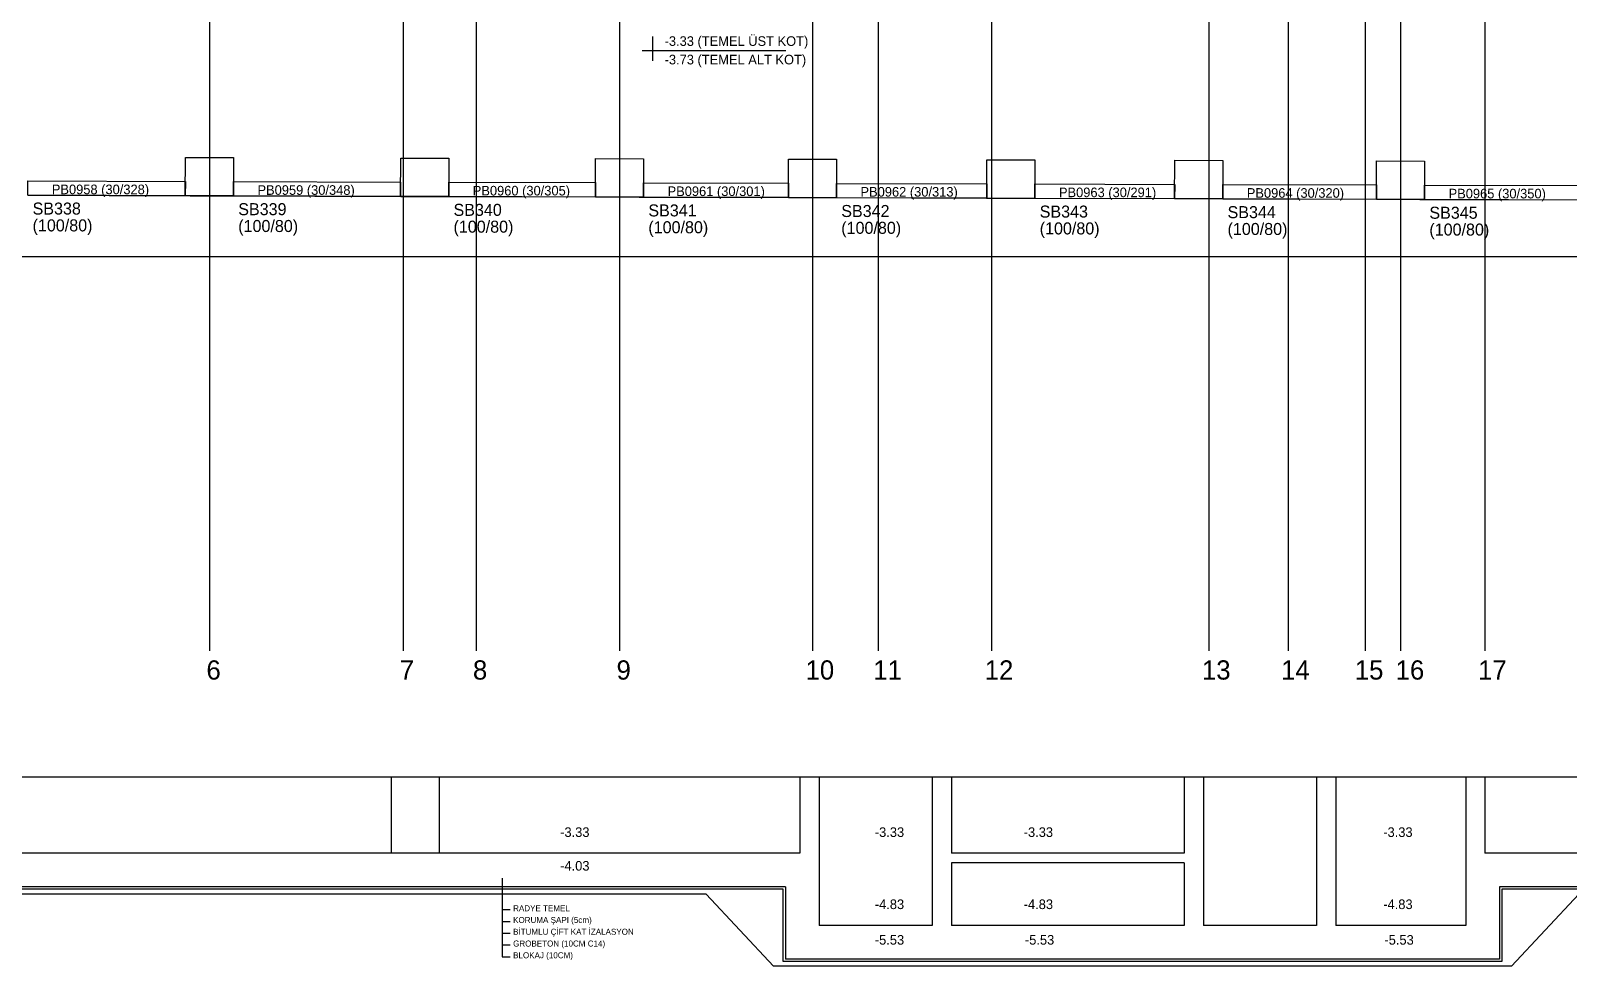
# Model space of a CAD drawing. Header units: millimetres. Extents: x -828963 to -808647, y -75278 to -66695.
# Drawn here: x -826004 to -822808, y -75084 to -73139 of the extents above; entities that cross this region are included whole.
import ezdxf

# ---------------------------------------------------------------- set-up
doc = ezdxf.new("R2010")
doc.units = ezdxf.units.MM
for name, color, linetype in [('KM Aks', 7, 'Continuous'), ('KM Grobeton', 7, 'Continuous'), ('KM Kesik', 7, 'Continuous'), ('KM Kesit', 7, 'Continuous'), ('KM Kolon', 7, 'Continuous'), ('KM Kolon Markası', 7, 'Continuous'), ('KM Perde', 7, 'Continuous'), ('KM Perde Markası', 7, 'Continuous'), ('KM Temel Alt Bilgi Yazısı', 7, 'Continuous'), ('KM Temel Kot Plan', 7, 'Continuous'), ('VM Aks Markası', 7, 'Continuous'), ('VM Kesit görünüş', 7, 'Continuous'), ('VM Kot kesit', 7, 'Continuous')]:
    doc.layers.add(name, color=color, linetype=linetype)

msp = doc.modelspace()

# ---------------------------------------------------------------- linework, layer by layer
at = {"layer": 'KM Aks'}
for p, q in [((-825633, -67119.7), (-825633, -74428.2)), ((-825230.5, -67119.7), (-825230.5, -74428.2)), ((-825078.5, -67119.7), (-825078.5, -74428.2)), ((-824780.5, -67119.7), (-824780.5, -74428.2)), ((-824379.5, -67119.7), (-824379.5, -74428.2)), ((-824243, -67119.7), (-824243, -74428.2)), ((-824007, -67119.7), (-824007, -74428.2)), ((-823555.5, -67119.7), (-823555.5, -74428.2)), ((-823390.5, -67119.7), (-823390.5, -74428.2)), ((-823230.5, -67119.7), (-823230.5, -74428.2)), ((-823157, -67119.7), (-823157, -74428.2)), ((-822981.5, -67119.7), (-822981.5, -74428.2)), ((-828907.2, -73608.2), (-811244.4, -73608.2))]:
    msp.add_line(p, q, dxfattribs=at)
msp.add_lwpolyline([(-826010.3, -73480.9), (-825673, -73481.9), (-825593, -73482.1), (-825235.3, -73483.2), (-825135.3, -73483.5), (-825135.3, -73483.5), (-824820, -73484.4), (-824740, -73484.6), (-824740, -73484.6), (-824429.3, -73485.6), (-824329.3, -73485.8), (-824018, -73486.8), (-823938, -73487), (-823626.3, -73487.9), (-823526.3, -73488.2), (-823197, -73489.2), (-823117, -73489.4), (-823117, -73489.4), (-822757.3, -73490.5)], dxfattribs=at)
at = {"layer": 'KM Grobeton'}
for points in [[(-811745.5, -74894.4), (-813845.4, -74894.4), (-813875.4, -74924.4), (-816033.5, -74924.4), (-816033.5, -75074.4), (-816728.5, -75074.4), (-816728.5, -75074.4), (-817142.5, -75074.4), (-817142.5, -75074.4), (-817527.5, -75074.4), (-817527.5, -74924.4), (-822946.5, -74924.4), (-822946.5, -75074.4), (-823641.5, -75074.4), (-823641.5, -75074.4), (-824055.5, -75074.4), (-824055.5, -75074.4), (-824440.5, -75074.4), (-824440.5, -74924.4), (-827132.6, -74924.4), (-827162.6, -74894.4), (-828405.5, -74894.4)], [(-811745.5, -74904.4), (-813841.3, -74904.4), (-813841.3, -74934.4), (-815873.5, -74934.4), (-816013.5, -75084.4), (-816728.5, -75084.4), (-817142.5, -75084.4), (-817547.5, -75084.4), (-817687.5, -74934.4), (-822786.5, -74934.4), (-822926.5, -75084.4), (-823641.5, -75084.4), (-824055.5, -75084.4), (-824460.5, -75084.4), (-824600.5, -74934.4), (-827166.7, -74934.4), (-827166.7, -74904.4), (-828405.5, -74904.4)]]:
    msp.add_lwpolyline(points, dxfattribs=at)
at = {"layer": 'KM Kesik'}
msp.add_line((-811745.5, -74691.4), (-828405.5, -74691.4), dxfattribs=at)
at = {"layer": 'KM Kesit'}
for p, q in [((-824405.5, -74691.4), (-824405.5, -74849.4)), ((-824365.5, -74691.4), (-824365.5, -74999.4)), ((-824130.5, -74691.4), (-824130.5, -74999.4)), ((-824090.5, -74691.4), (-824090.5, -74849.4)), ((-823606.5, -74691.4), (-823606.5, -74849.4)), ((-823566.5, -74691.4), (-823566.5, -74999.4)), ((-823331.5, -74691.4), (-823331.5, -74999.4)), ((-823291.5, -74691.4), (-823291.5, -74999.4)), ((-823021.5, -74691.4), (-823021.5, -74999.4)), ((-822981.5, -74691.4), (-822981.5, -74849.4)), ((-824405.5, -74849.4), (-828405.5, -74849.4)), ((-823606.5, -74849.4), (-824090.5, -74849.4)), ((-817492.5, -74849.4), (-822981.5, -74849.4)), ((-824090.5, -74869.4), (-824090.5, -74999.4)), ((-823606.5, -74869.4), (-824090.5, -74869.4)), ((-823606.5, -74869.4), (-823606.5, -74999.4)), ((-824435.5, -74919.4), (-827130.5, -74919.4)), ((-824435.5, -74919.4), (-824435.5, -75069.4)), ((-822951.5, -74919.4), (-822951.5, -75069.4)), ((-817522.5, -74919.4), (-822951.5, -74919.4)), ((-824130.5, -74999.4), (-824365.5, -74999.4)), ((-823606.5, -74999.4), (-824090.5, -74999.4)), ((-823331.5, -74999.4), (-823566.5, -74999.4)), ((-823021.5, -74999.4), (-823291.5, -74999.4)), ((-822951.5, -75069.4), (-824435.5, -75069.4))]:
    msp.add_line(p, q, dxfattribs=at)
at = {"layer": 'KM Kolon'}
for points in [[(-825682.9, -73402), (-825582.9, -73402.3), (-825583.1, -73482.3), (-825683.1, -73482)], [(-825235.4, -73403.4), (-825135.4, -73403.7), (-825135.6, -73483.7), (-825235.6, -73483.4)], [(-824830.4, -73404.6), (-824730.4, -73404.9), (-824730.6, -73484.9), (-824830.6, -73484.6)], [(-824429.4, -73405.8), (-824329.4, -73406.1), (-824329.6, -73486.1), (-824429.6, -73485.8)], [(-824016.9, -73407), (-823916.9, -73407.3), (-823917.1, -73487.3), (-824017.1, -73487)], [(-823626.4, -73408.2), (-823526.4, -73408.5), (-823526.6, -73488.5), (-823626.6, -73488.2)], [(-823206.9, -73409.4), (-823106.9, -73409.7), (-823107.1, -73489.7), (-823207.1, -73489.4)]]:
    msp.add_lwpolyline(points, close=True, dxfattribs=at)
at = {"layer": 'KM Perde'}
for points in [[(-826010.6, -73451), (-825683, -73452), (-825683.1, -73482), (-826010.6, -73481)], [(-825583, -73452.3), (-825235.5, -73453.4), (-825235.6, -73483.4), (-825583.1, -73482.3)], [(-825135.5, -73453.7), (-824830.5, -73454.6), (-824830.6, -73484.6), (-825135.6, -73483.7)], [(-824730.5, -73454.9), (-824429.5, -73455.8), (-824429.6, -73485.8), (-824730.6, -73484.9)], [(-824329.5, -73456.1), (-824017, -73457), (-824017.1, -73487), (-824329.6, -73486.1)], [(-823917, -73457.3), (-823626.5, -73458.2), (-823626.6, -73488.2), (-823917.1, -73487.3)], [(-823526.5, -73458.5), (-823207, -73459.4), (-823207.1, -73489.4), (-823526.6, -73488.5)], [(-823107, -73459.7), (-822757.5, -73460.8), (-822757.6, -73490.8), (-823107.1, -73489.7)]]:
    msp.add_lwpolyline(points, close=True, dxfattribs=at)
at = {"layer": 'KM Temel Alt Bilgi Yazısı'}
for p, q in [((-825024.4, -74966.6), (-825008, -74966.6)), ((-825024.4, -74991.1), (-825008, -74991.1)), ((-825024.4, -75015.5), (-825008, -75015.5)), ((-825024.4, -75040), (-825008, -75040))]:
    msp.add_line(p, q, dxfattribs=at)
msp.add_lwpolyline([(-825024.4, -74901.2), (-825024.4, -75064.5), (-825008, -75064.5)], dxfattribs=at)
at = {"layer": 'KM Temel Kot Plan'}
for p, q in [((-824712, -73150.6), (-824712, -73201.5)), ((-824733.4, -73180.1), (-824434.5, -73180.1))]:
    msp.add_line(p, q, dxfattribs=at)
at = {"layer": 'VM Kesit görünüş'}
for p, q in [((-825255.5, -74691.4), (-825255.5, -74849.4)), ((-825155.5, -74691.4), (-825155.5, -74849.4))]:
    msp.add_line(p, q, dxfattribs=at)

# ---------------------------------------------------------------- texts
at = {"layer": 'KM Kolon Markası'}
for s, p in [('SB338', (-826000.6, -73521)), ('SB339', (-825573.1, -73522.3)), ('SB340', (-825125.6, -73523.7)), ('SB341', (-824720.6, -73524.9)), ('SB342', (-824319.6, -73526.1)), ('SB343', (-823907.1, -73527.3)), ('SB344', (-823516.6, -73528.5)), ('SB345', (-823097.1, -73529.7)), ('(100/80)', (-826000.6, -73556)), ('(100/80)', (-825573.1, -73557.3)), ('(100/80)', (-825125.6, -73558.7)), ('(100/80)', (-824720.6, -73559.9)), ('(100/80)', (-824319.6, -73561.1)), ('(100/80)', (-823907.1, -73562.3)), ('(100/80)', (-823516.6, -73563.5)), ('(100/80)', (-823097.1, -73564.7))]:
    msp.add_text(s, height=25, dxfattribs=at).set_placement(p)
at = {"layer": 'KM Perde Markası'}
for s, p in [('PB0958 (30/328)', (-825960.6, -73478.7)), ('PB0959 (30/348)', (-825533.1, -73480)), ('PB0960 (30/305)', (-825085.6, -73481.3)), ('PB0961 (30/301)', (-824680.6, -73482.5)), ('PB0962 (30/313)', (-824279.6, -73483.7)), ('PB0963 (30/291)', (-823867.1, -73484.9)), ('PB0964 (30/320)', (-823476.6, -73486.1)), ('PB0965 (30/350)', (-823057.1, -73487.4))]:
    msp.add_text(s, height=20, dxfattribs=at).set_placement(p)
at = {"layer": 'KM Temel Alt Bilgi Yazısı'}
for s, p in [('RADYE TEMEL', (-825001.7, -74970)), ('KORUMA ŞAPI (5cm)', (-825001.7, -74994.4)), ('BİTUMLU ÇİFT KAT İZALASYON ', (-825001.7, -75018.9)), ('GROBETON (10CM C14) ', (-825001.7, -75043.4)), ('BLOKAJ (10CM) ', (-825001.7, -75067.8))]:
    msp.add_text(s, height=12.5, dxfattribs=at).set_placement(p)
at = {"layer": 'KM Temel Kot Plan'}
for s, p in [('-3.33 (TEMEL ÜST KOT) ', (-824686.8, -73170.2)), ('-3.73 (TEMEL ALT KOT) ', (-824686.8, -73208.7))]:
    msp.add_text(s, height=20, dxfattribs=at).set_placement(p)
at = {"layer": 'VM Aks Markası'}
for s, p in [('6', (-825639.2, -74488.2)), ('7', (-825237.2, -74488.2)), ('8', (-825085.2, -74488.2)), ('9', (-824786.7, -74488.2)), ('10', (-824393.8, -74488.2)), ('11', (-824253, -74488.2)), ('12', (-824021.3, -74488.2)), ('13', (-823569.8, -74488.2)), ('14', (-823405.3, -74488.2)), ('15', (-823252.1, -74488.2)), ('16', (-823167.2, -74488.2)), ('17', (-822995.8, -74488.2))]:
    msp.add_text(s, height=40, dxfattribs=at).set_placement(p)
at = {"layer": 'VM Kot kesit'}
for s, p in [('-3.33', (-824903.9, -74815.5)), ('-3.33', (-824249.8, -74815.5)), ('-3.33', (-823940.3, -74815.5)), ('-3.33', (-823192.9, -74815.5)), ('-4.03', (-824903.9, -74885.5)), ('-4.83', (-824249.8, -74965.5)), ('-4.83', (-823940.3, -74965.5)), ('-4.83', (-823192.9, -74965.5)), ('-5.53', (-824249.8, -75039.5)), ('-5.53', (-823937.8, -75039.5)), ('-5.53', (-823190.5, -75039.5))]:
    msp.add_text(s, height=20, dxfattribs=at).set_placement(p)

doc.saveas('drawing.dxf')
